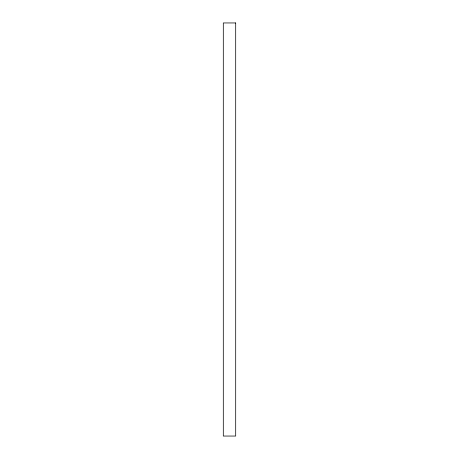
<?xml version="1.0" encoding="UTF-8"?>
<svg xmlns="http://www.w3.org/2000/svg" width="459" height="459" viewBox="0 0 459 459"><rect width="100%" height="100%" fill="white"/><g stroke="black" fill="none" stroke-linecap="round" stroke-linejoin="round"><path stroke-width="0.69" d="M235.696 22.95L223.303 22.95L223.303 436.05L235.696 436.05L235.696 22.95"/></g></svg>
